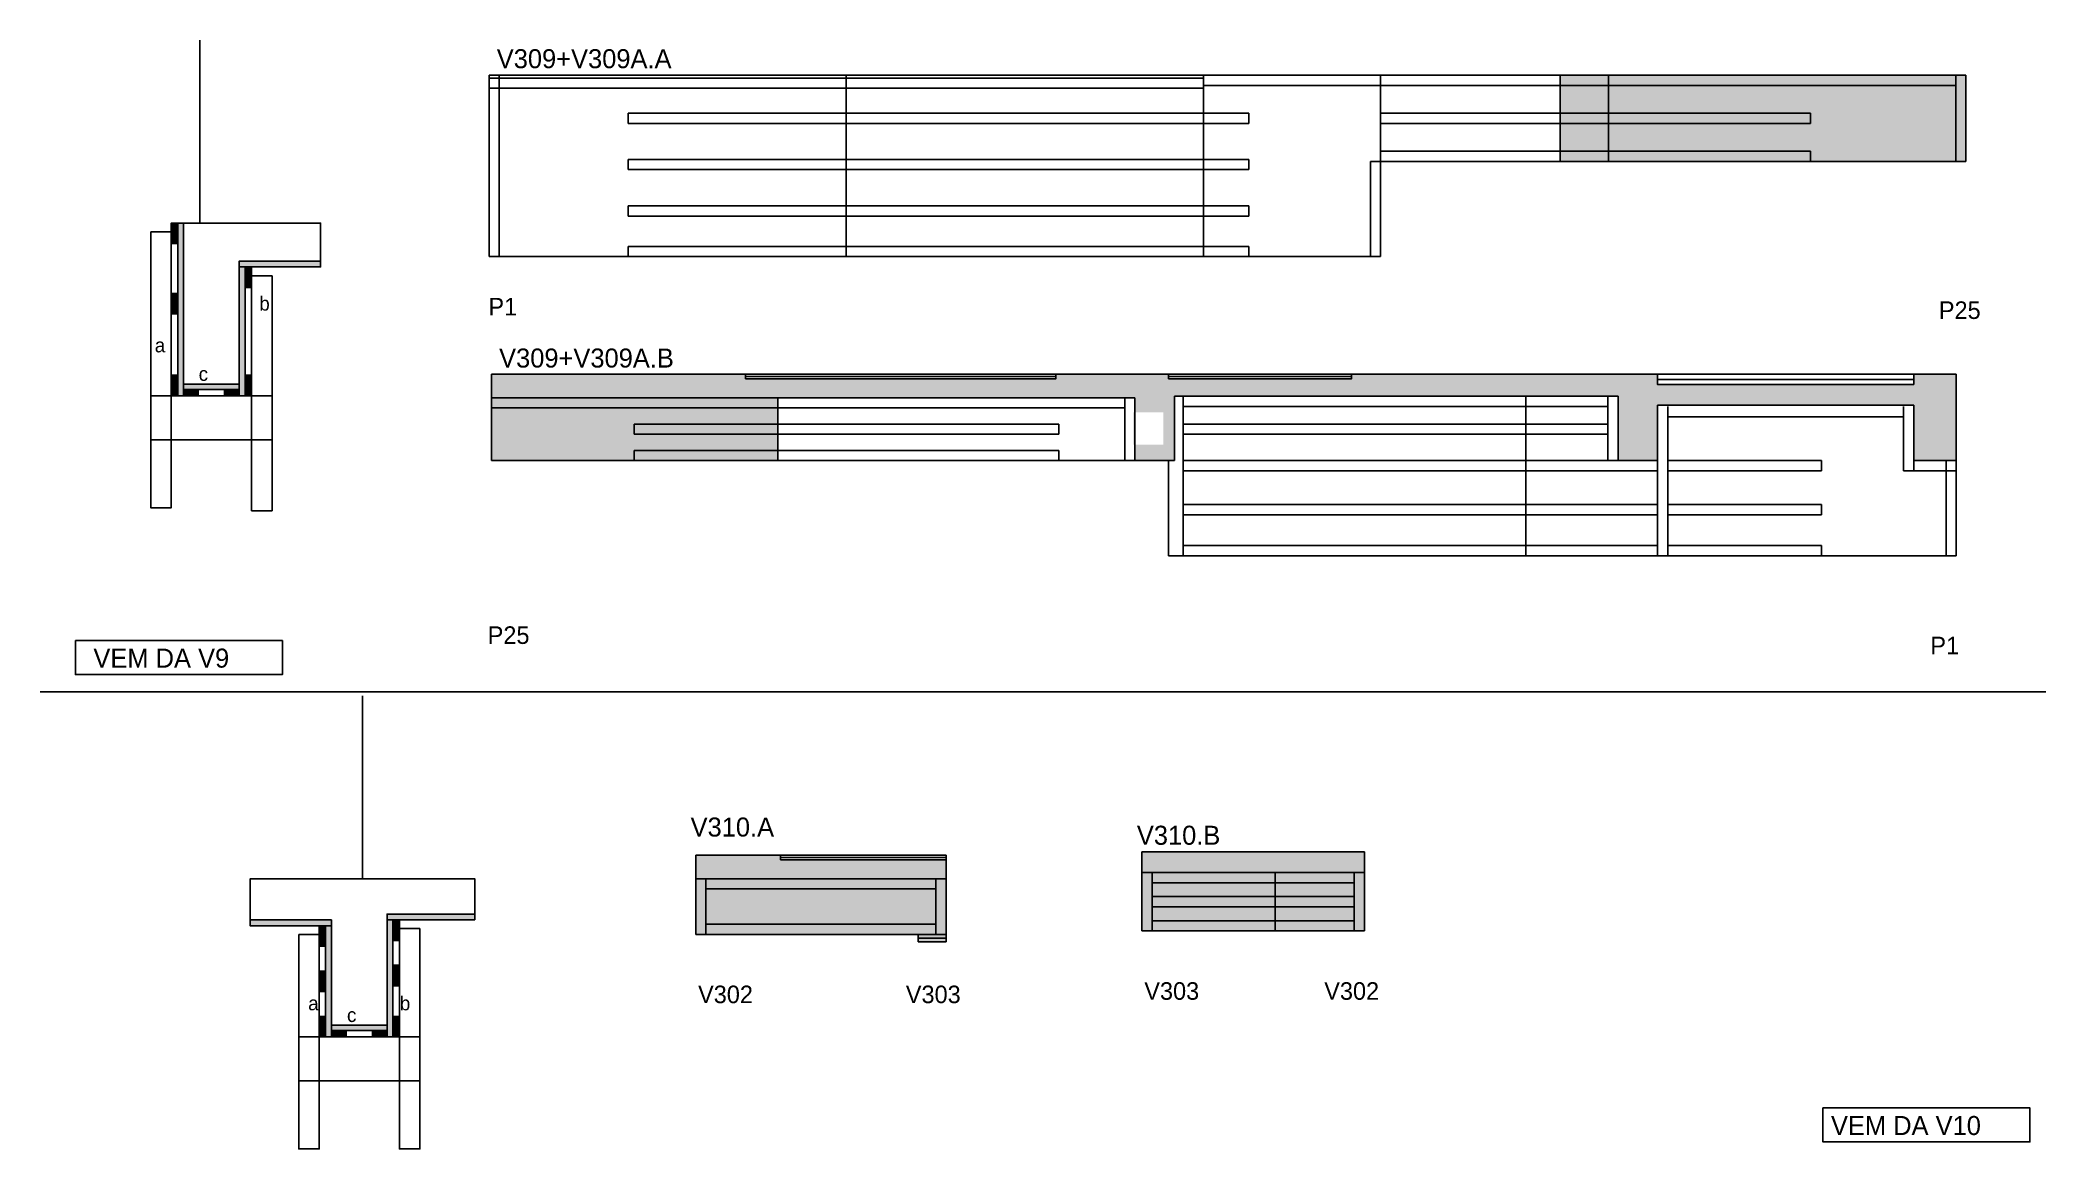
# Model space of a CAD drawing. Header units: metres. Extents: x 3548 to 4918, y 4120 to 4877.
import ezdxf

# ---------------------------------------------------------------- set-up
doc = ezdxf.new("R2010")
doc.units = ezdxf.units.M
for name, color, linetype in [('5', 7, 'Continuous'), ('CONCRETO', 7, 'Continuous'), ('COTA', 7, 'Continuous'), ('detalhes', 7, 'Continuous'), ('Hachura', 7, 'Continuous'), ('Madeira', 7, 'Continuous'), ('Painéis', 7, 'Continuous'), ('REAPROVEITAMENTO', 7, 'Continuous'), ('SARR_2.2x7', 7, 'Continuous'), ('SARR_3.5x7', 7, 'Continuous'), ('SARR_EDITAR', 7, 'Continuous'), ('Texto Seção', 7, 'Continuous')]:
    doc.layers.add(name, color=color, linetype=linetype)

msp = doc.modelspace()

# ---------------------------------------------------------------- hatches: boundary and pattern name
at = {"layer": 'COTA'}
h = msp.add_hatch(color=7, dxfattribs=at)
h.dxf.hatch_style = 1
h.paths.add_polyline_path([(4856.7, 4648.8), (4827.7, 4648.8), (4827.7, 4641.8), (4652.7, 4641.8), (4652.7, 4648.8), (4443.7, 4648.8), (4443.7, 4645.8), (4318.7, 4645.8), (4318.7, 4648.8), (4241.7, 4648.8), (4241.7, 4645.8), (4029.7, 4645.8), (4029.7, 4648.8), (3856.2, 4648.8), (3856.2, 4632.8), (4243.7, 4632.8), (4295.7, 4632.8), (4295.7, 4589.8), (4322.7, 4589.8), (4322.7, 4633.8), (4625.7, 4633.8), (4625.7, 4589.8), (4652.7, 4589.8), (4652.7, 4627.8), (4827.7, 4627.8), (4827.7, 4589.8), (4856.7, 4589.8), (4856.7, 4648.8)])
h.paths.add_polyline_path([(4315.2, 4600.8), (4315.2, 4622.7), (4315.2, 4622.7), (4294.6, 4622.7), (4294.6, 4622.7), (4294.6, 4600.8), (4294.6, 4600.8), (4315.2, 4600.8)])
h = msp.add_hatch(color=7, dxfattribs=at)
h.dxf.hatch_style = 1
h.paths.add_polyline_path([(4166.7, 4317.2), (4053.7, 4317.2), (4053.7, 4317.2), (4053.7, 4320.2), (4053.7, 4320.2), (3995.7, 4320.2), (3995.7, 4320.2), (3995.7, 4304.2), (3995.7, 4304.2), (4166.7, 4304.2), (4166.7, 4304.2), (4166.7, 4317.2)])
h = msp.add_hatch(color=7, dxfattribs=at)
h.dxf.hatch_style = 1
h.paths.add_polyline_path([(4452.5, 4322.5), (4300.5, 4322.5), (4300.5, 4322.5), (4300.5, 4308.5), (4300.5, 4308.5), (4452.5, 4308.5), (4452.5, 4308.5), (4452.5, 4322.5)])
at = {"layer": 'Hachura'}
h = msp.add_hatch(color=7, dxfattribs=at)
h.dxf.hatch_style = 1
h.paths.add_polyline_path([(3641.9, 4738.1), (3637.5, 4738.1), (3637.5, 4738.1), (3637.5, 4752.1), (3637.5, 4752.1), (3641.9, 4752.1), (3641.9, 4752.1), (3641.9, 4738.1)])
h = msp.add_hatch(color=7, dxfattribs=at)
h.dxf.hatch_style = 1
h.paths.add_polyline_path([(3641.9, 4752.1), (3645.9, 4752.1), (3645.9, 4752.1), (3645.9, 4634.1), (3645.9, 4634.1), (3641.9, 4634.1), (3641.9, 4634.1), (3641.9, 4752.1)])
h = msp.add_hatch(color=7, dxfattribs=at)
h.dxf.hatch_style = 1
h.paths.add_polyline_path([(3683.9, 4722.1), (3683.9, 4726.1), (3683.9, 4726.1), (3739.5, 4726.1), (3739.5, 4726.1), (3739.5, 4722.1), (3739.5, 4722.1), (3683.9, 4722.1)])
h = msp.add_hatch(color=7, dxfattribs=at)
h.dxf.hatch_style = 1
h.paths.add_polyline_path([(3683.9, 4722.1), (3687.9, 4722.1), (3687.9, 4722.1), (3687.9, 4634.1), (3687.9, 4634.1), (3683.9, 4634.1), (3683.9, 4634.1), (3683.9, 4722.1)])
h = msp.add_hatch(color=7, dxfattribs=at)
h.dxf.hatch_style = 1
h.paths.add_polyline_path([(3692.3, 4708.1), (3687.9, 4708.1), (3687.9, 4708.1), (3687.9, 4722.1), (3687.9, 4722.1), (3692.3, 4722.1), (3692.3, 4722.1), (3692.3, 4708.1)])
h = msp.add_hatch(color=7, dxfattribs=at)
h.dxf.hatch_style = 1
h.paths.add_polyline_path([(3641.9, 4690.1), (3637.5, 4690.1), (3637.5, 4690.1), (3637.5, 4704.1), (3637.5, 4704.1), (3641.9, 4704.1), (3641.9, 4704.1), (3641.9, 4690.1)])
h = msp.add_hatch(color=7, dxfattribs=at)
h.dxf.hatch_style = 1
h.paths.add_polyline_path([(3641.9, 4634.1), (3637.5, 4634.1), (3637.5, 4634.1), (3637.5, 4648.1), (3637.5, 4648.1), (3641.9, 4648.1), (3641.9, 4648.1), (3641.9, 4634.1)])
h = msp.add_hatch(color=7, dxfattribs=at)
h.dxf.hatch_style = 1
h.paths.add_polyline_path([(3692.3, 4634.1), (3687.9, 4634.1), (3687.9, 4634.1), (3687.9, 4648.1), (3687.9, 4648.1), (3692.3, 4648.1), (3692.3, 4648.1), (3692.3, 4634.1)])
h = msp.add_hatch(color=7, dxfattribs=at)
h.dxf.hatch_style = 1
h.paths.add_polyline_path([(3645.9, 4638.5), (3645.9, 4642.1), (3645.9, 4642.1), (3683.9, 4642.1), (3683.9, 4642.1), (3683.9, 4638.5), (3683.9, 4638.5), (3645.9, 4638.5)])
h = msp.add_hatch(color=7, dxfattribs=at)
h.dxf.hatch_style = 1
h.paths.add_polyline_path([(3645.9, 4634.1), (3645.9, 4638.5), (3645.9, 4638.5), (3655.9, 4638.5), (3655.9, 4638.5), (3655.9, 4634.1), (3655.9, 4634.1), (3645.9, 4634.1)])
h = msp.add_hatch(color=7, dxfattribs=at)
h.dxf.hatch_style = 1
h.paths.add_polyline_path([(3683.9, 4634.1), (3683.9, 4638.5), (3683.9, 4638.5), (3673.9, 4638.5), (3673.9, 4638.5), (3673.9, 4634.1), (3673.9, 4634.1), (3683.9, 4634.1)])
h = msp.add_hatch(color=7, dxfattribs=at)
h.dxf.hatch_style = 1
h.paths.add_polyline_path([(3746.9, 4272.1), (3746.9, 4276.1), (3746.9, 4276.1), (3691.3, 4276.1), (3691.3, 4276.1), (3691.3, 4272.1), (3691.3, 4272.1), (3746.9, 4272.1)])
h = msp.add_hatch(color=7, dxfattribs=at)
h.dxf.hatch_style = 1
h.paths.add_polyline_path([(3844.9, 4276.1), (3844.9, 4280.1), (3844.9, 4280.1), (3784.9, 4280.1), (3784.9, 4280.1), (3784.9, 4276.1), (3784.9, 4276.1), (3844.9, 4276.1)])
h = msp.add_hatch(color=7, dxfattribs=at)
h.dxf.hatch_style = 1
h.paths.add_polyline_path([(3788.9, 4276.1), (3784.9, 4276.1), (3784.9, 4276.1), (3784.9, 4196.1), (3784.9, 4196.1), (3788.9, 4196.1), (3788.9, 4196.1), (3788.9, 4276.1)])
h = msp.add_hatch(color=7, dxfattribs=at)
h.dxf.hatch_style = 1
h.paths.add_polyline_path([(3793.3, 4262.1), (3788.9, 4262.1), (3788.9, 4262.1), (3788.9, 4276.1), (3788.9, 4276.1), (3793.3, 4276.1), (3793.3, 4276.1), (3793.3, 4262.1)])
h = msp.add_hatch(color=7, dxfattribs=at)
h.dxf.hatch_style = 1
h.paths.add_polyline_path([(3738.5, 4258.1), (3742.9, 4258.1), (3742.9, 4258.1), (3742.9, 4272.1), (3742.9, 4272.1), (3738.5, 4272.1), (3738.5, 4272.1), (3738.5, 4258.1)])
h = msp.add_hatch(color=7, dxfattribs=at)
h.dxf.hatch_style = 1
h.paths.add_polyline_path([(3742.9, 4274.1), (3746.9, 4274.1), (3746.9, 4274.1), (3746.9, 4196.1), (3746.9, 4196.1), (3742.9, 4196.1), (3742.9, 4196.1), (3742.9, 4274.1)])
h = msp.add_hatch(color=7, dxfattribs=at)
h.dxf.hatch_style = 1
h.paths.add_polyline_path([(3738.5, 4227.1), (3742.9, 4227.1), (3742.9, 4227.1), (3742.9, 4241.1), (3742.9, 4241.1), (3738.5, 4241.1), (3738.5, 4241.1), (3738.5, 4227.1)])
h = msp.add_hatch(color=7, dxfattribs=at)
h.dxf.hatch_style = 1
h.paths.add_polyline_path([(3793.3, 4231.1), (3788.9, 4231.1), (3788.9, 4231.1), (3788.9, 4245.1), (3788.9, 4245.1), (3793.3, 4245.1), (3793.3, 4245.1), (3793.3, 4231.1)])
h = msp.add_hatch(color=7, dxfattribs=at)
h.dxf.hatch_style = 1
h.paths.add_polyline_path([(3738.5, 4196.1), (3742.9, 4196.1), (3742.9, 4196.1), (3742.9, 4210.1), (3742.9, 4210.1), (3738.5, 4210.1), (3738.5, 4210.1), (3738.5, 4196.1)])
h = msp.add_hatch(color=7, dxfattribs=at)
h.dxf.hatch_style = 1
h.paths.add_polyline_path([(3793.3, 4196.1), (3788.9, 4196.1), (3788.9, 4196.1), (3788.9, 4210.1), (3788.9, 4210.1), (3793.3, 4210.1), (3793.3, 4210.1), (3793.3, 4196.1)])
h = msp.add_hatch(color=7, dxfattribs=at)
h.dxf.hatch_style = 1
h.paths.add_polyline_path([(3784.9, 4200.5), (3784.9, 4204.1), (3784.9, 4204.1), (3746.9, 4204.1), (3746.9, 4204.1), (3746.9, 4200.5), (3746.9, 4200.5), (3784.9, 4200.5)])
h = msp.add_hatch(color=7, dxfattribs=at)
h.dxf.hatch_style = 1
h.paths.add_polyline_path([(3746.9, 4196.1), (3746.9, 4200.5), (3746.9, 4200.5), (3756.9, 4200.5), (3756.9, 4200.5), (3756.9, 4196.1), (3756.9, 4196.1), (3746.9, 4196.1)])
h = msp.add_hatch(color=7, dxfattribs=at)
h.dxf.hatch_style = 1
h.paths.add_polyline_path([(3784.9, 4196.1), (3784.9, 4200.5), (3784.9, 4200.5), (3774.9, 4200.5), (3774.9, 4200.5), (3774.9, 4196.1), (3774.9, 4196.1), (3784.9, 4196.1)])
at = {"layer": 'REAPROVEITAMENTO'}
h = msp.add_hatch(color=7, dxfattribs=at)
h.dxf.hatch_style = 1
h.paths.add_polyline_path([(4586.2, 4853.2), (4586.2, 4794.2), (4586.2, 4794.2), (4863.2, 4794.2), (4863.2, 4794.2), (4863.2, 4853.2), (4863.2, 4853.2), (4586.2, 4853.2)])
h = msp.add_hatch(color=7, dxfattribs=at)
h.dxf.hatch_style = 1
h.paths.add_polyline_path([(4051.7, 4589.8), (4051.7, 4632.8), (4051.7, 4632.8), (3856.2, 4632.8), (3856.2, 4632.8), (3856.2, 4589.8), (3856.2, 4589.8), (4051.7, 4589.8)])
h = msp.add_hatch(color=7, dxfattribs=at)
h.dxf.hatch_style = 1
h.paths.add_polyline_path([(3995.7, 4266.2), (4147.7, 4266.2), (4147.7, 4266.2), (4147.7, 4261.2), (4147.7, 4261.2), (4166.7, 4261.2), (4166.7, 4261.2), (4166.7, 4304.2), (4166.7, 4304.2), (3995.7, 4304.2), (3995.7, 4304.2), (3995.7, 4266.2)])
h = msp.add_hatch(color=7, dxfattribs=at)
h.dxf.hatch_style = 1
h.paths.add_polyline_path([(4452.5, 4268.5), (4452.5, 4308.5), (4452.5, 4308.5), (4300.5, 4308.5), (4300.5, 4308.5), (4300.5, 4268.5), (4300.5, 4268.5), (4452.5, 4268.5)])

# ---------------------------------------------------------------- linework, layer by layer
at = {"layer": 'CONCRETO', "color": 7, "lineweight": 25}
for points in [[(3739.5, 4726.1), (3739.5, 4752.1), (3683.9, 4752.1), (3683.9, 4752.1), (3645.9, 4752.1), (3645.9, 4642.1), (3683.9, 4642.1), (3683.9, 4726.1)], [(3691.3, 4276.1), (3691.3, 4304.1), (3844.9, 4304.1), (3844.9, 4280.1), (3784.9, 4280.1), (3784.9, 4204.1), (3746.9, 4204.1), (3746.9, 4276.1)]]:
    msp.add_lwpolyline(points, close=True, dxfattribs=at)
at = {"layer": 'COTA', "color": 7, "lineweight": 25}
for p, q in [((3856.2, 4648.8), (3856.2, 4632.8)), ((4029.7, 4648.8), (3856.2, 4648.8)), ((4241.7, 4648.8), (4856.7, 4648.8)), ((4856.7, 4589.8), (4856.7, 4648.8)), ((3547.9, 4431.9), (4917.9, 4431.9)), ((3995.7, 4320.2), (3995.7, 4304.2)), ((4053.7, 4320.2), (3995.7, 4320.2)), ((4166.7, 4317.2), (4166.7, 4304.2)), ((4300.5, 4322.5), (4300.5, 4308.5)), ((4452.5, 4322.5), (4300.5, 4322.5)), ((4452.5, 4322.5), (4452.5, 4308.5))]:
    msp.add_line(p, q, dxfattribs=at)
at = {"layer": 'Defpoints', "color": 7, "lineweight": 25}
for p, q in [((3657.1, 4752.1), (3657.1, 4877.1)), ((3768.1, 4304.1), (3768.1, 4429.1))]:
    msp.add_line(p, q, dxfattribs=at)
at = {"layer": 'Madeira', "color": 7, "lineweight": 25}
for points in [[(3641.9, 4738.1), (3637.5, 4738.1), (3637.5, 4752.1), (3641.9, 4752.1)], [(3692.3, 4708.1), (3687.9, 4708.1), (3687.9, 4722.1), (3692.3, 4722.1)], [(3641.9, 4690.1), (3637.5, 4690.1), (3637.5, 4704.1), (3641.9, 4704.1)], [(3641.9, 4634.1), (3637.5, 4634.1), (3637.5, 4648.1), (3641.9, 4648.1)], [(3692.3, 4634.1), (3687.9, 4634.1), (3687.9, 4648.1), (3692.3, 4648.1)], [(3645.9, 4634.1), (3645.9, 4638.5), (3655.9, 4638.5), (3655.9, 4634.1)], [(3683.9, 4634.1), (3683.9, 4638.5), (3673.9, 4638.5), (3673.9, 4634.1)], [(3793.3, 4262.1), (3788.9, 4262.1), (3788.9, 4276.1), (3793.3, 4276.1)], [(3738.5, 4258.1), (3742.9, 4258.1), (3742.9, 4272.1), (3738.5, 4272.1)], [(3738.5, 4227.1), (3742.9, 4227.1), (3742.9, 4241.1), (3738.5, 4241.1)], [(3793.3, 4231.1), (3788.9, 4231.1), (3788.9, 4245.1), (3793.3, 4245.1)], [(3738.5, 4196.1), (3742.9, 4196.1), (3742.9, 4210.1), (3738.5, 4210.1)], [(3793.3, 4196.1), (3788.9, 4196.1), (3788.9, 4210.1), (3793.3, 4210.1)], [(3746.9, 4196.1), (3746.9, 4200.5), (3756.9, 4200.5), (3756.9, 4196.1)], [(3784.9, 4196.1), (3784.9, 4200.5), (3774.9, 4200.5), (3774.9, 4196.1)]]:
    msp.add_lwpolyline(points, close=True, dxfattribs=at)
at = {"layer": 'Painéis', "color": 7, "lineweight": 25}
for p, q in [((3854.5, 4853.2), (4863.2, 4853.2)), ((3854.5, 4729.2), (3854.5, 4853.2)), ((3854.5, 4851.2), (4342.5, 4851.2)), ((4098.5, 4729.2), (4098.5, 4853.2)), ((4342.5, 4729.2), (4342.5, 4853.2)), ((4463.5, 4729.2), (4463.5, 4853.2)), ((4586.2, 4794.2), (4586.2, 4853.2)), ((4586.2, 4794.2), (4586.2, 4853.2)), ((4619.2, 4794.2), (4619.2, 4853.2)), ((4863.2, 4794.2), (4863.2, 4853.2)), ((4463.5, 4794.2), (4863.2, 4794.2)), ((3854.5, 4729.2), (4463.5, 4729.2)), ((4243.7, 4632.8), (3856.2, 4632.8)), ((3856.2, 4589.8), (3856.2, 4632.8)), ((4051.7, 4589.8), (4051.7, 4632.8)), ((4295.7, 4632.8), (4243.7, 4632.8)), ((4295.7, 4589.8), (4295.7, 4632.8)), ((4322.7, 4589.8), (4322.7, 4633.8)), ((4322.7, 4633.8), (4625.7, 4633.8)), ((4562.7, 4524.8), (4562.7, 4633.8)), ((4625.7, 4589.8), (4625.7, 4633.8)), ((4652.7, 4524.8), (4652.7, 4627.8)), ((4827.7, 4627.8), (4652.7, 4627.8)), ((4827.7, 4589.8), (4827.7, 4627.8)), ((4856.7, 4611.6), (4856.7, 4611.8)), ((4295.7, 4589.8), (3856.2, 4589.8)), ((4322.7, 4589.8), (4295.7, 4589.8)), ((4318.7, 4524.8), (4318.7, 4589.8)), ((4652.7, 4589.8), (4625.7, 4589.8)), ((4856.7, 4589.8), (4827.7, 4589.8)), ((4856.7, 4524.8), (4856.7, 4589.8)), ((4856.7, 4524.8), (4318.7, 4524.8)), ((3995.7, 4304.2), (4166.7, 4304.2)), ((3995.7, 4266.2), (3995.7, 4304.2)), ((4166.7, 4261.2), (4166.7, 4304.2)), ((4300.5, 4308.5), (4452.5, 4308.5)), ((4300.5, 4268.5), (4300.5, 4308.5)), ((4391.5, 4268.5), (4391.5, 4308.5)), ((4452.5, 4268.5), (4452.5, 4308.5)), ((3995.7, 4266.2), (4147.7, 4266.2)), ((4147.7, 4261.2), (4147.7, 4266.2)), ((4166.7, 4261.2), (4147.7, 4261.2)), ((4300.5, 4268.5), (4452.5, 4268.5))]:
    msp.add_line(p, q, dxfattribs=at)
for points in [[(3641.9, 4752.1), (3645.9, 4752.1), (3645.9, 4634.1), (3641.9, 4634.1)], [(3683.9, 4722.1), (3683.9, 4726.1), (3739.5, 4726.1), (3739.5, 4722.1)], [(3687.9, 4722.1), (3683.9, 4722.1), (3683.9, 4634.1), (3687.9, 4634.1)], [(4241.7, 4648.8), (4029.7, 4648.8), (4029.7, 4645.8), (4241.7, 4645.8)], [(4443.7, 4648.8), (4318.7, 4648.8), (4318.7, 4645.8), (4443.7, 4645.8)], [(4827.7, 4641.8), (4652.7, 4641.8), (4652.7, 4648.8), (4827.7, 4648.8)], [(3645.9, 4638.5), (3645.9, 4642.1), (3683.9, 4642.1), (3683.9, 4638.5)], [(4053.7, 4320.2), (4166.7, 4320.2), (4166.7, 4317.2), (4053.7, 4317.2)], [(3746.9, 4272.1), (3746.9, 4276.1), (3691.3, 4276.1), (3691.3, 4272.1)], [(3844.9, 4276.1), (3844.9, 4280.1), (3784.9, 4280.1), (3784.9, 4276.1)], [(3788.9, 4276.1), (3784.9, 4276.1), (3784.9, 4196.1), (3788.9, 4196.1)], [(3742.9, 4272.1), (3746.9, 4272.1), (3746.9, 4196.1), (3742.9, 4196.1)], [(3784.9, 4200.5), (3784.9, 4204.1), (3746.9, 4204.1), (3746.9, 4200.5)]]:
    msp.add_lwpolyline(points, close=True, dxfattribs=at)
at = {"layer": 'SARR_2.2x7', "color": 7, "lineweight": 25}
for p, q in [((3861.5, 4729.2), (3861.5, 4853.2)), ((4856.3, 4794.2), (4856.3, 4853.2)), ((3854.5, 4844.2), (4098.5, 4844.2)), ((4098.5, 4844.2), (4342.5, 4844.2)), ((4342.5, 4846.2), (4586.2, 4846.2)), ((4586.2, 4846.2), (4856.3, 4846.2)), ((3949.5, 4827.2), (4098.5, 4827.2)), ((3949.5, 4820.2), (3949.5, 4827.2)), ((4098.5, 4827.2), (4342.5, 4827.2)), ((4342.5, 4827.2), (4373.5, 4827.2)), ((4373.5, 4820.2), (4373.5, 4827.2)), ((4463.5, 4827.2), (4586.2, 4827.2)), ((4463.5, 4820.2), (4463.5, 4827.2)), ((4586.2, 4827.2), (4757.2, 4827.2)), ((4757.2, 4820.2), (4757.2, 4827.2)), ((3949.5, 4820.2), (4098.5, 4820.2)), ((4098.5, 4820.2), (4342.5, 4820.2)), ((4342.5, 4820.2), (4373.5, 4820.2)), ((4463.5, 4820.2), (4586.2, 4820.2)), ((4586.2, 4820.2), (4757.2, 4820.2)), ((3949.5, 4795.6), (4098.5, 4795.6)), ((3949.5, 4788.6), (3949.5, 4795.6)), ((4098.5, 4795.6), (4342.5, 4795.6)), ((4342.5, 4795.6), (4373.5, 4795.6)), ((4373.5, 4788.6), (4373.5, 4795.6)), ((4463.5, 4801.2), (4586.2, 4801.2)), ((4463.5, 4794.2), (4463.5, 4801.2)), ((4586.2, 4801.2), (4757.2, 4801.2)), ((4757.2, 4794.2), (4757.2, 4801.2)), ((3949.5, 4788.6), (4098.5, 4788.6)), ((4098.5, 4788.6), (4342.5, 4788.6)), ((4342.5, 4788.6), (4373.5, 4788.6)), ((4456.5, 4729.2), (4456.5, 4794.2)), ((4463.5, 4794.2), (4456.5, 4794.2)), ((3949.5, 4763.8), (4098.5, 4763.8)), ((3949.5, 4756.8), (3949.5, 4763.8)), ((3949.5, 4756.8), (4098.5, 4756.8)), ((4098.5, 4763.8), (4342.5, 4763.8)), ((4098.5, 4756.8), (4342.5, 4756.8)), ((4342.5, 4763.8), (4373.5, 4763.8)), ((4342.5, 4756.8), (4373.5, 4756.8)), ((4373.5, 4756.8), (4373.5, 4763.8)), ((3949.5, 4736.2), (4098.5, 4736.2)), ((3949.5, 4729.2), (3949.5, 4736.2)), ((4098.5, 4736.2), (4342.5, 4736.2)), ((4342.5, 4736.2), (4373.5, 4736.2)), ((4373.5, 4729.2), (4373.5, 4736.2)), ((4827.7, 4645.3), (4652.7, 4645.3)), ((4288.7, 4589.8), (4288.7, 4632.8)), ((4328.7, 4524.8), (4328.7, 4633.8)), ((4618.7, 4589.8), (4618.7, 4633.8)), ((4051.7, 4625.8), (3856.2, 4625.8)), ((4243.7, 4625.8), (4051.7, 4625.8)), ((4243.7, 4625.8), (4288.7, 4625.8)), ((4328.7, 4626.8), (4562.7, 4626.8)), ((4562.7, 4626.8), (4618.7, 4626.8)), ((4659.7, 4524.8), (4659.7, 4626.8)), ((4659.7, 4619.8), (4820.7, 4619.8)), ((4820.7, 4582.8), (4820.7, 4626.8)), ((3953.7, 4607.8), (3953.7, 4614.8)), ((3953.7, 4614.8), (4051.7, 4614.8)), ((3953.7, 4607.8), (4051.7, 4607.8)), ((4051.7, 4614.8), (4243.7, 4614.8)), ((4051.7, 4607.8), (4243.7, 4607.8)), ((4243.7, 4607.8), (4243.7, 4614.8)), ((4328.7, 4614.8), (4562.7, 4614.8)), ((4328.7, 4607.8), (4562.7, 4607.8)), ((4562.7, 4614.8), (4618.7, 4614.8)), ((4562.7, 4607.8), (4618.7, 4607.8)), ((3953.7, 4589.8), (3953.7, 4596.8)), ((4051.7, 4596.8), (3953.7, 4596.8)), ((4243.7, 4596.8), (4051.7, 4596.8)), ((4243.7, 4589.8), (4243.7, 4596.8)), ((4318.7, 4524.8), (4318.7, 4589.8)), ((4328.7, 4589.8), (4562.7, 4589.8)), ((4562.7, 4589.8), (4652.7, 4589.8)), ((4659.7, 4589.8), (4764.7, 4589.8)), ((4764.7, 4582.8), (4764.7, 4589.8)), ((4827.7, 4589.8), (4827.7, 4582.8)), ((4849.7, 4524.8), (4849.7, 4589.8)), ((4562.7, 4582.8), (4328.7, 4582.8)), ((4562.7, 4582.8), (4652.7, 4582.8)), ((4659.7, 4582.8), (4764.7, 4582.8)), ((4820.7, 4582.8), (4827.7, 4582.8)), ((4856.7, 4582.8), (4827.7, 4582.8)), ((4562.7, 4559.9), (4328.7, 4559.9)), ((4562.7, 4552.9), (4328.7, 4552.9)), ((4562.7, 4559.9), (4652.7, 4559.9)), ((4562.7, 4552.9), (4652.7, 4552.9)), ((4659.7, 4559.9), (4764.7, 4559.9)), ((4659.7, 4552.9), (4764.7, 4552.9)), ((4764.7, 4552.9), (4764.7, 4559.9)), ((4328.7, 4531.8), (4562.7, 4531.8)), ((4562.7, 4531.8), (4652.7, 4531.8)), ((4659.7, 4531.8), (4764.7, 4531.8)), ((4764.7, 4524.8), (4764.7, 4531.8)), ((4002.7, 4266.2), (4002.7, 4304.2)), ((4159.7, 4266.2), (4159.7, 4304.2)), ((4307.5, 4268.5), (4307.5, 4308.5)), ((4445.5, 4268.5), (4445.5, 4308.5)), ((4002.7, 4297.2), (4159.7, 4297.2)), ((4307.5, 4301.5), (4445.5, 4301.5)), ((4307.5, 4292), (4445.5, 4292)), ((4307.5, 4285), (4445.5, 4285)), ((4307.5, 4275.5), (4445.5, 4275.5)), ((4002.7, 4273.2), (4159.7, 4273.2)), ((4002.7, 4266.2), (4159.7, 4266.2)), ((4159.7, 4266.2), (4166.7, 4266.2))]:
    msp.add_line(p, q, dxfattribs=at)
at = {"layer": 'SARR_3.5x7', "color": 7, "lineweight": 25}
for points in [[(3623.5, 4746.1), (3637.5, 4746.1), (3637.5, 4557.6), (3623.5, 4557.6)], [(3706.3, 4716.1), (3692.3, 4716.1), (3692.3, 4555.6), (3706.3, 4555.6)], [(3623.5, 4634.1), (3706.3, 4634.1), (3706.3, 4604), (3623.5, 4604)], [(3724.5, 4266.1), (3738.5, 4266.1), (3738.5, 4119.6), (3724.5, 4119.6)], [(3807.3, 4270.1), (3793.3, 4270.1), (3793.3, 4119.6), (3807.3, 4119.6)], [(3724.5, 4196.1), (3807.3, 4196.1), (3807.3, 4166.1), (3724.5, 4166.1)]]:
    msp.add_lwpolyline(points, close=True, dxfattribs=at)
at = {"layer": 'SARR_EDITAR', "color": 7, "lineweight": 25}
for p, q in [((4029.7, 4647.3), (4241.7, 4647.3)), ((4318.7, 4647.3), (4443.7, 4647.3)), ((4166.7, 4318.7), (4053.7, 4318.7)), ((4147.7, 4263.7), (4166.7, 4263.7))]:
    msp.add_line(p, q, dxfattribs=at)
at = {"layer": 'Texto Seção', "color": 7, "lineweight": 25}
for points in [[(3572, 4466.9), (3713.4, 4466.9), (3713.4, 4443.7), (3572, 4443.7)], [(4765.6, 4147.6), (4907, 4147.6), (4907, 4124.4), (4765.6, 4124.4)]]:
    msp.add_lwpolyline(points, close=True, dxfattribs=at)

# ---------------------------------------------------------------- texts
at = {"layer": '5', "color": 7, "lineweight": 25}
for s, p in [('P1', (3854.1, 4689)), ('P25', (4844.8, 4686.6)), ('P25', (3853.6, 4464.6)), ('P1', (4839, 4457.5)), ('V303', (4302.1, 4221.5)), ('V302', (4425, 4221.5)), ('V302', (3997.3, 4219.2)), ('V303', (4139.2, 4219.2))]:
    msp.add_text(s, height=12, dxfattribs=at).set_placement(p)
at = {"layer": 'detalhes', "color": 7, "lineweight": 25}
for s, p in [('b', (3697.6, 4692.3)), ('a', (3626.2, 4663.8)), ('c', (3656.2, 4644.3)), ('a', (3731, 4214.3)), ('b', (3793.6, 4214.3)), ('c', (3757.5, 4206.3))]:
    msp.add_text(s, height=9.6, dxfattribs=at).set_placement(p)
at = {"layer": 'Texto Seção', "color": 7, "lineweight": 25}
for s, p in [('V309+V309A.A', (3859.8, 4857.9)), ('V309+V309A.B', (3861.4, 4653.4)), ('VEM DA V9', (3584.3, 4448.4)), ('V310.A', (3992.2, 4333)), ('V310.B', (4297, 4327.4)), ('VEM DA V10', (4771.1, 4129.1))]:
    msp.add_text(s, height=13, dxfattribs=at).set_placement(p)

doc.saveas('drawing.dxf')
